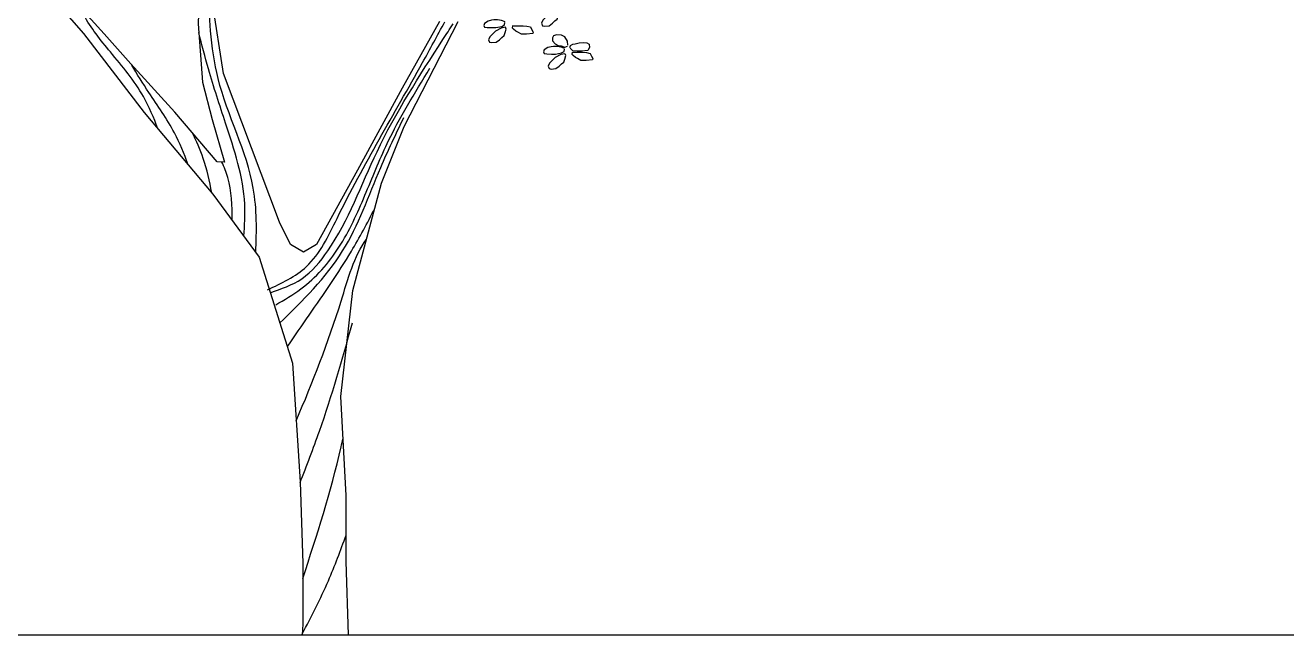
# Model space of a CAD drawing. Header units: millimetres. Extents: x 13268 to 164478, y 289082 to 363688.
# Drawn here: x 108973 to 116291, y 344787 to 348325 of the extents above; entities that cross this region are included whole.
import ezdxf

# ---------------------------------------------------------------- set-up
doc = ezdxf.new("R2010")
doc.units = ezdxf.units.MM
doc.layers.add('www.cad-blocks.net', color=7, linetype='Continuous')

# ---------------------------------------------------------------- blocks, each defined once
blk = doc.blocks.new('A$C5F295478')
for points in [[(3043.9, 2119), (2915.3, 1887.9), (2761, 1605.3), (2619.5, 1348.5), (2574.1, 1321.9), (2529.5, 1348.5), (2490.9, 1425.5), (2298.1, 1939.2), (2259.5, 2183.2), (2272.3, 2311.7)], [(1622.9, 2295.8), (1814.4, 2077.2), (2024.2, 1803.9), (2261.3, 1521.6), (2421.4, 1304.8), (2536.4, 938.7), (2562.2, 528.8), (2571.3, 246.4), (2571.3, 36.9), (2569.5, 0)], [(2214.9, 2245.9), (2209.9, 2110.8), (2225.2, 1909.1), (2259.3, 1780.3), (2301, 1632.7), (2276.3, 1633.9), (2129.7, 1805.7), (1977.7, 1971.8), (1886.4, 2075.9), (1774.2, 2200.9), (1737.2, 2269.9)], [(3454.2, 2155.8), (3439.7, 2152.9), (3420.5, 2142.5), (3400.8, 2123.3), (3396.1, 2112.3), (3399, 2104.2), (3406.6, 2103), (3422.8, 2104.2), (3433.9, 2112.9), (3442, 2120.4), (3450.1, 2126.8), (3453.6, 2137.2), (3457.1, 2149.4), (3454.8, 2155.8)], [(2729.9, 0), (2721.1, 252.8), (2721.1, 480.6), (2703.3, 823.4), (2744.8, 1189.9), (2843.8, 1560.7), (2921.8, 1755.7), (3108.2, 2119)], [(3270, 2117.2), (3258.4, 2121.9), (3243.9, 2124.2), (3231.1, 2124.2), (3223.5, 2123), (3211.3, 2120.1), (3199.7, 2112), (3197.4, 2105.1), (3199.2, 2099.3), (3208.4, 2098.1), (3224.1, 2097.5), (3238.1, 2097.5), (3259.5, 2101.6), (3268.2, 2106.8), (3269.4, 2114.9)], [(3271.2, 2098.7), (3256.6, 2095.8), (3237.5, 2085.3), (3217.7, 2066.2), (3213.1, 2055.2), (3216, 2047.1), (3223.5, 2045.9), (3239.8, 2047.1), (3250.8, 2055.8), (3259, 2063.3), (3267.1, 2069.7), (3270.6, 2080.1), (3274.1, 2092.3), (3271.7, 2098.7)], [(3298.4, 2104.2), (3322.4, 2103.8), (3333.1, 2103.8), (3345.7, 2103), (3357.9, 2099.8), (3362.2, 2090), (3367.3, 2082.2), (3365.7, 2077.4), (3344.1, 2075.1), (3326.4, 2075.1), (3314.6, 2082.2), (3307.5, 2085.7), (3299.2, 2092), (3296.1, 2095.5), (3297.3, 2104.6)], [(3486.4, 2036.8), (3485.2, 2050.8), (3476.5, 2065.3), (3465.5, 2071.6), (3447.5, 2072.2), (3437, 2069.3), (3433.5, 2062.4), (3434.1, 2051.3), (3442.8, 2041.5), (3453.8, 2035.7), (3464.3, 2034.5), (3477.1, 2030.5), (3485.8, 2033.9)], [(3475.9, 2025.8), (3464.3, 2030.5), (3449.8, 2032.8), (3437, 2032.8), (3429.5, 2031.6), (3417.3, 2028.7), (3405.6, 2020.6), (3403.3, 2013.7), (3405.1, 2007.9), (3414.4, 2006.7), (3430, 2006.1), (3444, 2006.1), (3465.5, 2010.2), (3474.2, 2015.4), (3475.3, 2023.5)], [(3477.1, 2007.3), (3462.5, 2004.4), (3443.4, 1993.9), (3423.6, 1974.8), (3419, 1963.8), (3421.9, 1955.7), (3429.5, 1954.5), (3445.7, 1955.7), (3456.7, 1964.4), (3464.9, 1971.9), (3473, 1978.3), (3476.5, 1988.7), (3480, 2000.9), (3477.6, 2007.3)], [(3493.6, 2028.5), (3496.2, 2035.4), (3503.7, 2040.1), (3512.2, 2041.4), (3526.1, 2045.2), (3539.6, 2046.4), (3552.5, 2045.2), (3560.4, 2039.8), (3561.3, 2028.5), (3555.4, 2018.7), (3534.6, 2015.6), (3518.8, 2016.2), (3504.3, 2017.8), (3498, 2023.5), (3494.6, 2026.6)], [(3504.3, 2012.8), (3528.4, 2012.4), (3539, 2012.4), (3551.6, 2011.6), (3563.8, 2008.4), (3568.1, 1998.6), (3573.2, 1990.7), (3571.7, 1986), (3550, 1983.7), (3532.3, 1983.7), (3520.5, 1990.7), (3513.4, 1994.3), (3505.1, 2000.6), (3502, 2004.1), (3503.2, 2013.2)]]:
    blk.add_lwpolyline(points)
for points, knots in [([(2409.6, 1320.7), (2412.5, 1395.8), (2415.3, 1604.1), (2283.7, 1843.7), (2251.6, 2078.9), (2247.9, 2182.5), (2246.2, 2230.4)], [0.092596, 0.092596, 0.092596, 0.092596, 0.681277, 1.733612, 2.176676, 2.556588, 2.556588, 2.556588, 2.556588]), ([(2071.2, 1748), (2057.3, 1786.4), (2016.7, 1882.7), (1914.5, 2004.4), (1821.6, 2117.4), (1792.4, 2193.1), (1782.2, 2219.3)], [0.262184, 0.262184, 0.262184, 0.262184, 0.585429, 1.093501, 1.512119, 1.734433, 1.734433, 1.734433, 1.734433]), ([(2367.8, 1377.3), (2371, 1414.2), (2378.8, 1546.7), (2313.8, 1739), (2251, 1932.9), (2223, 2038.1), (2212.2, 2080.2)], [0.107107, 0.107107, 0.107107, 0.107107, 0.399345, 1.15922, 1.679278, 2.0238, 2.0238, 2.0238, 2.0238]), ([(2175.4, 1623.9), (2162.2, 1661.8), (2126.2, 1749.5), (2048.5, 1857.8), (2000.1, 1936.3), (1981.1, 1968.1)], [0.374309, 0.374309, 0.374309, 0.374309, 0.692469, 1.129869, 1.424009, 1.424009, 1.424009, 1.424009]), ([(2257.4, 1526.2), (2250, 1566.9), (2233.6, 1639), (2204.4, 1706.3), (2189.7, 1735.4)], [0.2394879, 0.2394879, 0.2394879, 0.2394879, 0.5667138, 0.82756, 0.82756, 0.82756, 0.82756]), ([(2328.3, 1430.9), (2328.5, 1481.9), (2324.8, 1551.6), (2300.5, 1615.6), (2292.6, 1633.1)], [0.1483212, 0.1483212, 0.1483212, 0.1483212, 0.5461907, 0.699805, 0.699805, 0.699805, 0.699805]), ([(2518.6, 995.4), (2543.6, 1031.8), (2618.7, 1140.7), (2726.6, 1295.5), (2794.7, 1422.5), (2820.2, 1472.5)], [0.596968, 0.596968, 0.596968, 0.596968, 0.947635, 1.646162, 2.091601, 2.091601, 2.091601, 2.091601]), ([(2549, 739.2), (2605.6, 872.4), (2687.7, 1079.8), (2748.7, 1307.4), (2792, 1367)], [0.529095, 0.529095, 0.529095, 0.529095, 1.690691, 2.300884, 2.300884, 2.300884, 2.300884]), ([(2562.3, 525.1), (2585.6, 584.3), (2654.5, 765.5), (2708.5, 951.7), (2743.1, 1077.5)], [0.432927, 0.432927, 0.432927, 0.432927, 0.937386, 1.971568, 1.971568, 1.971568, 1.971568]), ([(2571.3, 194.8), (2621, 342.8), (2670.7, 501.8), (2708.6, 668.7), (2710.8, 678.4)], [0.469797, 0.469797, 0.469797, 0.469797, 1.718331, 1.794936, 1.794936, 1.794936, 1.794936]), ([(2569.6, 2.2), (2601.8, 62.9), (2658.2, 174.5), (2702.6, 291.3), (2721.1, 344.6)], [0.3054348, 0.3054348, 0.3054348, 0.3054348, 0.8498724, 1.2982806, 1.2982806, 1.2982806, 1.2982806])]:
    blk.add_open_spline(points, degree=3, knots=knots)
for points in [[(2449.6, 1191.8), (2584.3, 1271.9), (2690.1, 1438.5), (2985.2, 1976.5), (3062.1, 2117.5)], [(2459.2, 1181.8), (2568.2, 1229.9), (2658, 1325.9), (2828, 1668.7), (3055.7, 2056.2), (3090.9, 2110.6)], [(2478.4, 1140.2), (2565, 1194.6), (2696.5, 1338.8), (2786.3, 1518.1), (2863.3, 1697.5), (3010.8, 1956.9)], [(2491.3, 1076.1), (2709.3, 1325.9), (2840.8, 1614.2), (2921, 1787.2)]]:
    blk.add_spline(points, degree=3)
blk = doc.blocks.new('format')
at = {"layer": 'www.cad-blocks.net', "color": 155, "true_color": 0x546d8e}
blk.add_line((20725.9, 344787.3), (164477.6, 344787.3), dxfattribs=at)

msp = doc.modelspace()

# ---------------------------------------------------------------- block references
msp.add_blockref('format', (0, 0))
at = {"xscale": 1.68, "yscale": 1.68, "zscale": 1.68}
msp.add_blockref('A$C5F295478', (106262.6, 344787.3), dxfattribs=at)

doc.saveas('drawing.dxf')
